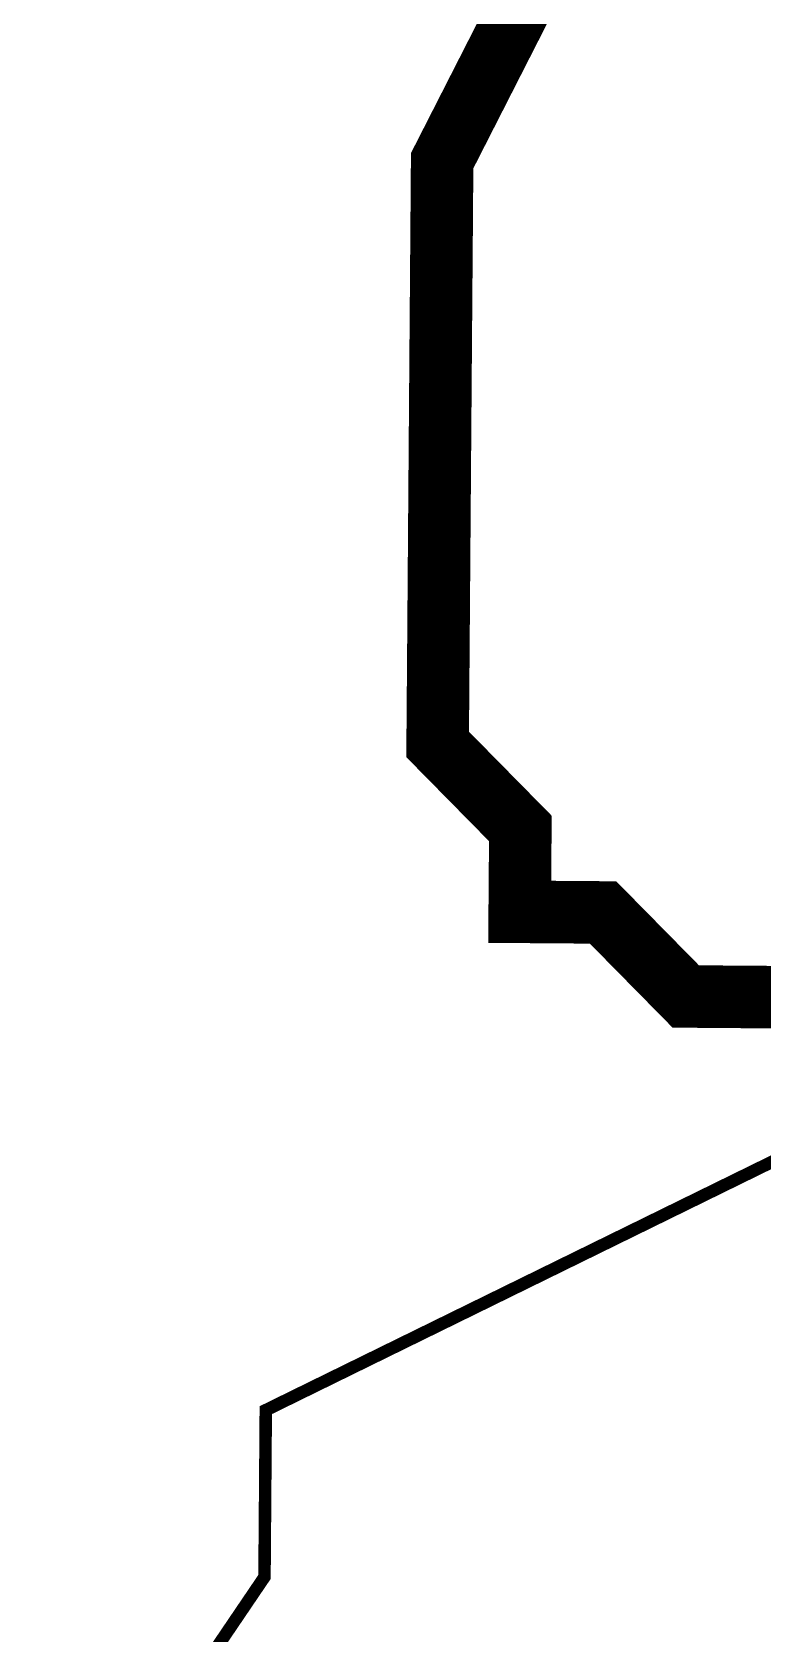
# Model space of a CAD drawing. Header units: metres. Extents: x 326467 to 340077, y 1811030 to 1824953.
# Drawn here: x 328397.7 to 328433.1, y 1812722.3 to 1812800 of the extents above; entities that cross this region are included whole.
import ezdxf

# ---------------------------------------------------------------- set-up
doc = ezdxf.new("R2010")
doc.units = ezdxf.units.M
doc.header["$MEASUREMENT"] = 0
doc.layers.add('HAZARDS LINE', color=1, linetype='Continuous')
doc.layers.add('SURVEY PLOT BOUNDARY', color=35, linetype='Continuous')

# ---------------------------------------------------------------- blocks, each defined once
blk = doc.blocks.new('16')
at = {"layer": 'HAZARDS LINE', "lineweight": 18, "const_width": 3.032}
blk.add_lwpolyline([(328421.688, 1812801.801), (328417.583, 1812793.746), (328417.552, 1812789.703), (328417.52, 1812785.66), (328417.489, 1812781.617), (328417.458, 1812777.574), (328417.427, 1812773.531), (328417.396, 1812769.488), (328417.364, 1812765.445), (328421.376, 1812761.37), (328421.344, 1812757.327), (328425.387, 1812757.296), (328429.398, 1812753.222), (328433.44, 1812753.191), (328437.483, 1812753.16), (328441.525, 1812753.128), (328445.599, 1812757.14), (328449.641, 1812757.109), (328453.684, 1812757.078), (328461.769, 1812757.015), (328465.811, 1812756.984), (328473.896, 1812756.922), (328477.938, 1812756.891), (328485.992, 1812752.785)], dxfattribs=at)
at = {"layer": 'SURVEY PLOT BOUNDARY', "lineweight": 18, "const_width": 0.606}
for points in [[(328322.031, 1812984.519), (328334.127, 1812980.383), (328346.379, 1812996.461), (328446.316, 1812850.131), (328426.042, 1812842.201), (328429.96, 1812825.997), (328446.036, 1812813.743), (328457.851, 1812773.219), (328449.735, 1812769.238), (328449.61, 1812753.066), (328409.03, 1812733.163), (328408.967, 1812725.076), (328400.789, 1812713.01), (328400.664, 1812696.837), (328400.477, 1812672.579), (328262.223, 1812568.52), (328054.842, 1812412.431), (328006.801, 1812473.451), (328027.107, 1812485.424), (327935.192, 1812623.606), (327895.579, 1812729.038), (328014.213, 1812910.072), (328165.125, 1813082.77), (328249.454, 1813009.339)], [(328494.171, 1812764.852), (328546.285, 1812707.844), (328558.475, 1812715.836), (328582.605, 1812699.477), (328574.426, 1812687.41), (328594.451, 1812662.995), (328565.873, 1812626.826), (328549.891, 1812651.209), (328485.306, 1812663.838), (328416.491, 1812652.239), (328400.477, 1812672.579), (328400.664, 1812696.837), (328400.789, 1812713.01), (328408.967, 1812725.076), (328409.03, 1812733.163), (328449.61, 1812753.066), (328465.811, 1812756.984), (328482.199, 1812785.161)]]:
    blk.add_lwpolyline(points, close=True, dxfattribs=at)

msp = doc.modelspace()

# ---------------------------------------------------------------- block references
msp.add_blockref('16', (0, 0))

doc.saveas('drawing.dxf')
